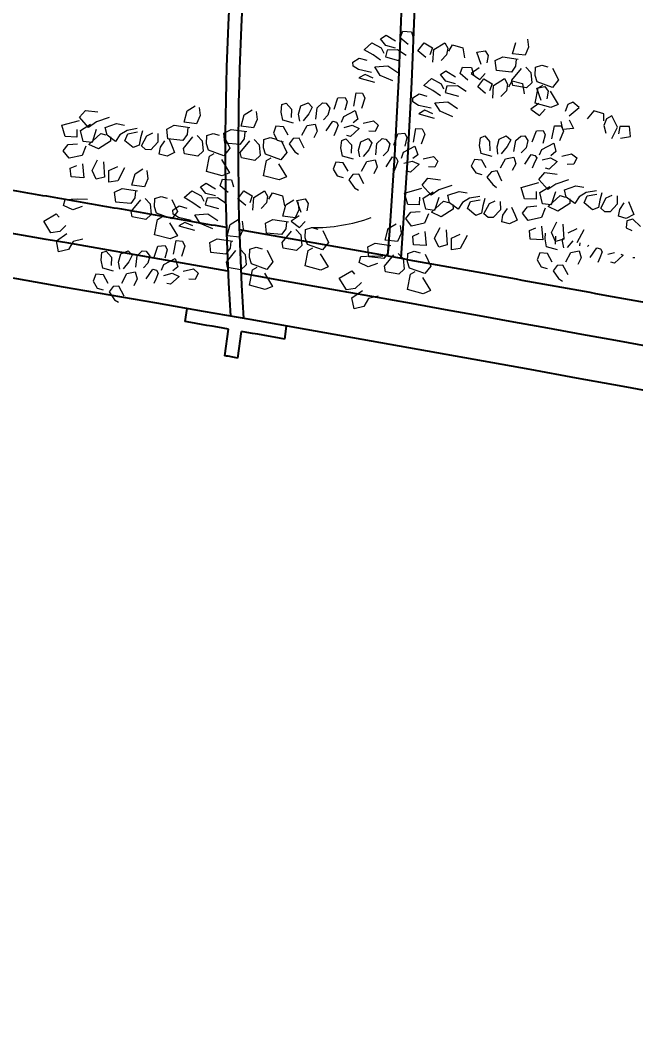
# Model space of a CAD drawing. Header units: metres. Extents: x 10 to 239, y 2 to 253.
# Drawn here: x 81.629 to 83.03, y 170.116 to 172.418 of the extents above; entities that cross this region are included whole.
import ezdxf

# ---------------------------------------------------------------- set-up
doc = ezdxf.new("R2010")
doc.units = ezdxf.units.M
doc.header["$MEASUREMENT"] = 0
doc.layers.get('Defpoints').update_dxf_attribs({"color": 9})
for name, color, linetype in [('-cotas', 252, 'Continuous'), ('1', 7, 'Continuous'), ('1gris oscuro', 253, 'Continuous')]:
    doc.layers.add(name, color=color, linetype=linetype)
doc.layers.add('bloques veg', color=7, linetype='Continuous', lineweight=0, true_color=0xbbd5a5)
doc.styles.get("Standard").update_dxf_attribs({"font": 'arial.ttf'})
doc.dimstyles.get("Standard").update_dxf_attribs({"dimtxt": 0.18, "dimasz": 0.18, "dimexe": 0.18, "dimexo": 0.0625, "dimgap": 0.09, "dimtad": 0, "dimtih": 1, "dimtoh": 1, "dimdec": 4, "dimzin": 0, "dimdsep": 46, "dimtxsty": 'Standard', "dimcen": 0.09, "dimadec": 0, "dimazin": 0, "dimtfac": 1, "dimtdec": 4, "dimtofl": 0, "dimtmove": 0, "dimatfit": 3, "dimfxl": 1, "dimtolj": 1, "dimtzin": 0, "dimarcsym": 0})

# ---------------------------------------------------------------- blocks, each defined once
blk = doc.blocks.new('A$C0C3707A3')
at = {"layer": 'bloques veg'}
for p, q in [((0.6062, 0.4879), (0.6161, 0.4946)), ((0.6161, 0.4946), (0.6331, 0.4842)), ((0.6417, 0.4901), (0.6459, 0.5017)), ((0.6459, 0.5017), (0.662, 0.5009)), ((0.662, 0.5009), (0.6656, 0.4883)), ((0.5764, 0.468), (0.5902, 0.4806)), ((0.5902, 0.4806), (0.6075, 0.4713)), ((0.6158, 0.4761), (0.6062, 0.4879)), ((0.6332, 0.4714), (0.6158, 0.4761)), ((0.6559, 0.4781), (0.6417, 0.4901)), ((0.6737, 0.4664), (0.6846, 0.4809)), ((0.6846, 0.4809), (0.6997, 0.4722)), ((0.7024, 0.4692), (0.7219, 0.4814)), ((0.7219, 0.4814), (0.7275, 0.4717)), ((0.7296, 0.4665), (0.736, 0.4776)), ((0.736, 0.4776), (0.7545, 0.4726)), ((0.8448, 0.4624), (0.8503, 0.483)), ((0.8717, 0.4889), (0.8736, 0.4744)), ((0.5926, 0.459), (0.5764, 0.468)), ((0.6064, 0.4495), (0.5926, 0.459)), ((0.6075, 0.4713), (0.612, 0.462)), ((0.6181, 0.4673), (0.6149, 0.4554)), ((0.6369, 0.4681), (0.6181, 0.4673)), ((0.6528, 0.458), (0.6369, 0.4681)), ((0.6879, 0.4544), (0.6737, 0.4664)), ((0.6997, 0.4722), (0.6951, 0.4595)), ((0.7009, 0.4463), (0.7024, 0.4692)), ((0.7254, 0.4595), (0.7157, 0.4493)), ((0.7275, 0.4717), (0.7254, 0.4595)), ((0.7545, 0.4726), (0.7577, 0.4543)), ((0.7802, 0.4646), (0.795, 0.4676)), ((0.7883, 0.4426), (0.7802, 0.4646)), ((0.795, 0.4676), (0.8009, 0.459)), ((0.8009, 0.459), (0.7985, 0.4457)), ((0.8135, 0.4498), (0.827, 0.4567)), ((0.827, 0.4567), (0.855, 0.4527)), ((0.8674, 0.4598), (0.8448, 0.4624)), ((0.8736, 0.4744), (0.8674, 0.4598)), ((0.5564, 0.4454), (0.5677, 0.4529)), ((0.5568, 0.4383), (0.5564, 0.4454)), ((0.5668, 0.4322), (0.5568, 0.4383)), ((0.5677, 0.4529), (0.5818, 0.4491)), ((0.5961, 0.4371), (0.6198, 0.4389)), ((0.6149, 0.4554), (0.6388, 0.449)), ((0.6198, 0.4389), (0.6376, 0.4272)), ((0.8157, 0.4318), (0.8135, 0.4498)), ((0.8504, 0.4399), (0.8429, 0.4292)), ((0.8515, 0.4525), (0.8504, 0.4399)), ((0.8687, 0.4386), (0.8778, 0.4291)), ((0.8856, 0.4235), (0.8861, 0.4385)), ((0.8861, 0.4385), (0.8976, 0.4424)), ((0.8976, 0.4424), (0.9085, 0.4395)), ((0.5899, 0.4272), (0.5668, 0.4322)), ((0.5784, 0.4233), (0.5674, 0.4169)), ((0.593, 0.417), (0.5784, 0.4233)), ((0.6059, 0.4217), (0.5961, 0.4371)), ((0.6289, 0.4121), (0.6059, 0.4217)), ((0.7147, 0.424), (0.7246, 0.4306)), ((0.7243, 0.4121), (0.7147, 0.424)), ((0.7246, 0.4306), (0.7416, 0.4202)), ((0.7502, 0.4261), (0.7544, 0.4377)), ((0.7644, 0.4141), (0.7502, 0.4261)), ((0.7544, 0.4377), (0.7705, 0.4369)), ((0.7844, 0.4367), (0.7701, 0.4266)), ((0.7701, 0.4266), (0.7857, 0.4154)), ((0.7705, 0.4369), (0.7741, 0.4243)), ((0.7857, 0.4154), (0.7957, 0.4267)), ((0.8429, 0.4292), (0.8157, 0.4318)), ((0.8437, 0.415), (0.861, 0.436)), ((0.8778, 0.4291), (0.8796, 0.41)), ((0.8895, 0.412), (0.8856, 0.4235)), ((0.9172, 0.4372), (0.9277, 0.4158)), ((0.5674, 0.4169), (0.5956, 0.4093)), ((0.6849, 0.404), (0.6988, 0.4166)), ((0.7011, 0.395), (0.6849, 0.404)), ((0.6988, 0.4166), (0.716, 0.4073)), ((0.716, 0.4073), (0.7205, 0.398)), ((0.7266, 0.4033), (0.7234, 0.3914)), ((0.7417, 0.4074), (0.7243, 0.4121)), ((0.7454, 0.4041), (0.7266, 0.4033)), ((0.7613, 0.394), (0.7454, 0.4041)), ((0.7822, 0.4024), (0.7931, 0.4169)), ((0.7964, 0.3904), (0.7822, 0.4024)), ((0.7931, 0.4169), (0.8082, 0.4082)), ((0.8082, 0.4082), (0.8036, 0.3955)), ((0.8094, 0.3823), (0.8109, 0.4052)), ((0.8109, 0.4052), (0.8304, 0.4174)), ((0.8304, 0.4174), (0.836, 0.4078)), ((0.836, 0.4078), (0.8339, 0.3955)), ((0.8381, 0.4025), (0.8445, 0.4136)), ((0.8458, 0.4051), (0.8437, 0.415)), ((0.8445, 0.4136), (0.863, 0.4087)), ((0.8702, 0.4009), (0.8458, 0.4051)), ((0.863, 0.4087), (0.8662, 0.3903)), ((0.8796, 0.41), (0.8702, 0.4009)), ((0.8887, 0.4006), (0.9035, 0.4036)), ((0.9171, 0.4023), (0.8895, 0.412)), ((0.8912, 0.4011), (0.8995, 0.4059)), ((0.9035, 0.4036), (0.9094, 0.3951)), ((0.9277, 0.4158), (0.9171, 0.4023)), ((0.5583, 0.3658), (0.5626, 0.3903)), ((0.5626, 0.3903), (0.574, 0.3895)), ((0.574, 0.3895), (0.5785, 0.3802)), ((0.6649, 0.3815), (0.6762, 0.3889)), ((0.6762, 0.3889), (0.6903, 0.3851)), ((0.7149, 0.3855), (0.7011, 0.395)), ((0.7234, 0.3914), (0.7473, 0.385)), ((0.8339, 0.3955), (0.8242, 0.3853)), ((0.8861, 0.3734), (0.8912, 0.4011)), ((0.8968, 0.3787), (0.8887, 0.4006)), ((0.9094, 0.3951), (0.907, 0.3818)), ((0.9129, 0.3953), (0.9275, 0.3716)), ((0.4273, 0.3544), (0.4286, 0.368)), ((0.4286, 0.368), (0.4363, 0.3706)), ((0.4363, 0.3706), (0.4462, 0.3598)), ((0.4589, 0.3506), (0.4629, 0.3658)), ((0.4629, 0.3658), (0.4761, 0.3716)), ((0.4761, 0.3716), (0.4833, 0.3638)), ((0.4923, 0.3626), (0.5017, 0.3717)), ((0.5017, 0.3717), (0.5085, 0.371)), ((0.5085, 0.371), (0.5155, 0.3622)), ((0.5231, 0.3601), (0.5297, 0.3805)), ((0.5297, 0.3805), (0.5428, 0.3816)), ((0.5465, 0.3736), (0.5424, 0.3584)), ((0.5428, 0.3816), (0.5465, 0.3736)), ((0.5785, 0.3802), (0.5724, 0.362)), ((0.6653, 0.3744), (0.6649, 0.3815)), ((0.6753, 0.3682), (0.6653, 0.3744)), ((0.6984, 0.3632), (0.6753, 0.3682)), ((0.7046, 0.3732), (0.7283, 0.3749)), ((0.7144, 0.3577), (0.7046, 0.3732)), ((0.7283, 0.3749), (0.7461, 0.3632)), ((0.8929, 0.3727), (0.8786, 0.3626)), ((0.9143, 0.3658), (0.8861, 0.3734)), ((0.9275, 0.3716), (0.9143, 0.3658)), ((0.945, 0.3716), (0.9404, 0.3588)), ((0.9543, 0.3761), (0.945, 0.3716)), ((0.9476, 0.3511), (0.9656, 0.366)), ((0.9656, 0.366), (0.9543, 0.3761)), ((0.0635, 0.3425), (0.0738, 0.3549)), ((0.0738, 0.3549), (0.0963, 0.3523)), ((0.2522, 0.335), (0.2578, 0.3556)), ((0.2578, 0.3556), (0.2718, 0.3646)), ((0.2811, 0.347), (0.2748, 0.3324)), ((0.2791, 0.3615), (0.2811, 0.347)), ((0.3552, 0.3283), (0.3607, 0.349)), ((0.3607, 0.349), (0.3748, 0.358)), ((0.3821, 0.3549), (0.384, 0.3404)), ((0.4303, 0.3396), (0.4273, 0.3544)), ((0.4462, 0.3598), (0.4457, 0.3448)), ((0.4614, 0.3383), (0.4589, 0.3506)), ((0.4777, 0.3514), (0.4674, 0.339)), ((0.4833, 0.3638), (0.4777, 0.3514)), ((0.4903, 0.3422), (0.4923, 0.3626)), ((0.512, 0.3491), (0.5039, 0.3408)), ((0.5155, 0.3622), (0.512, 0.3491)), ((0.5366, 0.3367), (0.5406, 0.3473)), ((0.5406, 0.3473), (0.5609, 0.3581)), ((0.5609, 0.3581), (0.5661, 0.3428)), ((0.6869, 0.3593), (0.6759, 0.3529)), ((0.6759, 0.3529), (0.7041, 0.3454)), ((0.7015, 0.353), (0.6869, 0.3593)), ((0.7374, 0.3481), (0.7144, 0.3577)), ((0.8786, 0.3626), (0.8942, 0.3514)), ((0.8942, 0.3514), (0.9042, 0.3627)), ((0.9919, 0.3602), (0.98, 0.3459)), ((1.0104, 0.3552), (0.9919, 0.3602)), ((1.0104, 0.3424), (1.0104, 0.3552)), ((1.0245, 0.3514), (1.0149, 0.3459)), ((1.0353, 0.3311), (1.0245, 0.3514)), ((0.0316, 0.3278), (0.0631, 0.3368)), ((0.0795, 0.3243), (0.0635, 0.3425)), ((0.0653, 0.3188), (0.0834, 0.3302)), ((0.0939, 0.3344), (0.0795, 0.3243)), ((0.1169, 0.3422), (0.0939, 0.3344)), ((0.1098, 0.3243), (0.1303, 0.3316)), ((0.1303, 0.3316), (0.1447, 0.3289)), ((0.221, 0.3224), (0.2344, 0.3293)), ((0.2344, 0.3293), (0.2624, 0.3253)), ((0.2748, 0.3324), (0.2522, 0.335)), ((0.384, 0.3404), (0.3778, 0.3258)), ((0.4182, 0.3289), (0.4136, 0.3162)), ((0.4318, 0.3276), (0.4182, 0.3289)), ((0.4499, 0.3344), (0.4303, 0.3396)), ((0.465, 0.3129), (0.4743, 0.3302)), ((0.4743, 0.3302), (0.4891, 0.3332)), ((0.4891, 0.3332), (0.4927, 0.3206)), ((0.5091, 0.3208), (0.5208, 0.3386)), ((0.5208, 0.3386), (0.5273, 0.3369)), ((0.5305, 0.3314), (0.5265, 0.3208)), ((0.5273, 0.3369), (0.5305, 0.3314)), ((0.5411, 0.3274), (0.5561, 0.3315)), ((0.5561, 0.3315), (0.5686, 0.3258)), ((0.5661, 0.3428), (0.5573, 0.3358)), ((0.5758, 0.3355), (0.5944, 0.3399)), ((0.5944, 0.3399), (0.6027, 0.3318)), ((0.6027, 0.3318), (0.5974, 0.3205)), ((0.9164, 0.3095), (0.9215, 0.3326)), ((0.9215, 0.3326), (0.9332, 0.333)), ((0.9332, 0.333), (0.9377, 0.3236)), ((0.9363, 0.3262), (0.9333, 0.341)), ((0.948, 0.344), (0.9554, 0.3281)), ((1.0149, 0.3459), (1.0106, 0.3342)), ((1.0106, 0.3342), (1.0139, 0.3205)), ((1.0252, 0.3105), (1.0353, 0.3311)), ((1.0392, 0.3324), (1.0368, 0.3191)), ((1.0566, 0.3324), (1.0392, 0.3324)), ((1.0588, 0.3143), (1.0566, 0.3324)), ((0.0378, 0.3075), (0.0316, 0.3278)), ((0.0587, 0.3205), (0.0585, 0.3066)), ((0.0704, 0.2988), (0.0653, 0.3188)), ((0.0806, 0.2937), (0.1022, 0.3135)), ((0.0936, 0.3205), (0.0861, 0.2969)), ((0.1022, 0.3135), (0.1109, 0.3112)), ((0.1131, 0.3106), (0.1098, 0.3243)), ((0.1287, 0.2994), (0.1131, 0.3106)), ((0.1365, 0.3113), (0.1287, 0.2994)), ((0.1492, 0.3195), (0.1365, 0.3113)), ((0.1454, 0.3008), (0.151, 0.3132)), ((0.1675, 0.3228), (0.1492, 0.3195)), ((0.151, 0.3132), (0.1683, 0.3168)), ((0.177, 0.3191), (0.1735, 0.306)), ((0.185, 0.3099), (0.1958, 0.3152)), ((0.2047, 0.314), (0.2053, 0.2987)), ((0.2231, 0.3044), (0.221, 0.3224)), ((0.2579, 0.3125), (0.2503, 0.3018)), ((0.2589, 0.3251), (0.2579, 0.3125)), ((0.2761, 0.3111), (0.2852, 0.3017)), ((0.293, 0.2961), (0.2936, 0.3111)), ((0.2936, 0.3111), (0.3051, 0.315)), ((0.3051, 0.315), (0.3159, 0.3121)), ((0.3239, 0.3158), (0.3374, 0.3226)), ((0.326, 0.2978), (0.3239, 0.3158)), ((0.3374, 0.3226), (0.3654, 0.3186)), ((0.3778, 0.3258), (0.3552, 0.3283)), ((0.3618, 0.3184), (0.3608, 0.3059)), ((0.4136, 0.3162), (0.4207, 0.3038)), ((0.4405, 0.3125), (0.4318, 0.3276)), ((0.4927, 0.3206), (0.487, 0.3081)), ((0.5265, 0.3208), (0.5231, 0.3124)), ((0.5531, 0.3114), (0.5465, 0.3131)), ((0.5686, 0.3258), (0.5531, 0.3114)), ((0.5974, 0.3205), (0.5859, 0.3212)), ((0.6316, 0.2962), (0.6382, 0.3165)), ((0.6382, 0.3165), (0.6513, 0.3176)), ((0.6513, 0.3176), (0.655, 0.3097)), ((0.6668, 0.3018), (0.6711, 0.3263)), ((0.6711, 0.3263), (0.6825, 0.3256)), ((0.687, 0.3162), (0.6809, 0.2981)), ((0.6825, 0.3256), (0.687, 0.3162)), ((0.7875, 0.3103), (0.7955, 0.314)), ((0.7955, 0.314), (0.8043, 0.3035)), ((0.8218, 0.3081), (0.8339, 0.3142)), ((0.8339, 0.3142), (0.8425, 0.3072)), ((0.8515, 0.306), (0.8606, 0.314)), ((0.8606, 0.314), (0.8677, 0.3144)), ((0.8677, 0.3144), (0.8736, 0.3059)), ((0.8812, 0.3038), (0.8889, 0.3239)), ((0.8889, 0.3239), (0.9006, 0.3242)), ((0.9043, 0.3163), (0.9002, 0.3011)), ((0.9006, 0.3242), (0.9043, 0.3163)), ((0.9377, 0.3236), (0.9305, 0.3057)), ((0.9554, 0.3281), (0.9363, 0.3262)), ((1.0404, 0.3111), (1.0588, 0.3143)), ((0.0344, 0.2817), (0.0433, 0.2932)), ((0.0585, 0.3066), (0.0378, 0.3075)), ((0.0433, 0.2932), (0.0599, 0.2946)), ((0.0861, 0.2969), (0.0704, 0.2988)), ((0.0982, 0.2855), (0.0806, 0.2937)), ((0.1194, 0.2996), (0.0982, 0.2855)), ((0.1193, 0.3078), (0.1194, 0.2996)), ((0.1607, 0.2885), (0.1454, 0.3008)), ((0.1711, 0.2927), (0.1607, 0.2885)), ((0.1735, 0.306), (0.1711, 0.2927)), ((0.1755, 0.2916), (0.185, 0.3099)), ((0.2053, 0.2987), (0.1923, 0.2847)), ((0.2098, 0.2894), (0.2176, 0.3012)), ((0.2503, 0.3018), (0.2231, 0.3044)), ((0.2253, 0.3038), (0.2311, 0.2906)), ((0.2512, 0.2876), (0.2684, 0.3085)), ((0.2852, 0.3017), (0.2871, 0.2826)), ((0.2969, 0.2846), (0.293, 0.2961)), ((0.3246, 0.3098), (0.3351, 0.2883)), ((0.3533, 0.2951), (0.326, 0.2978)), ((0.3608, 0.3059), (0.3533, 0.2951)), ((0.3541, 0.2809), (0.3714, 0.3019)), ((0.379, 0.3045), (0.3881, 0.2951)), ((0.3881, 0.2951), (0.39, 0.276)), ((0.396, 0.2895), (0.3965, 0.3045)), ((0.3965, 0.3045), (0.408, 0.3084)), ((0.408, 0.3084), (0.4188, 0.3055)), ((0.4207, 0.3038), (0.4316, 0.3009)), ((0.4275, 0.3031), (0.4381, 0.2817)), ((0.4494, 0.3066), (0.4421, 0.2969)), ((0.4421, 0.2969), (0.4523, 0.2826)), ((0.46, 0.3072), (0.4494, 0.3066)), ((0.4693, 0.2896), (0.46, 0.3072)), ((0.5358, 0.2904), (0.5371, 0.304)), ((0.5371, 0.304), (0.5448, 0.3066)), ((0.5448, 0.3066), (0.5547, 0.2958)), ((0.5547, 0.2958), (0.5542, 0.2808)), ((0.5674, 0.2866), (0.5714, 0.3018)), ((0.5714, 0.3018), (0.5846, 0.3076)), ((0.5846, 0.3076), (0.5918, 0.2998)), ((0.5918, 0.2998), (0.5862, 0.2874)), ((0.5988, 0.2782), (0.6008, 0.2986)), ((0.6008, 0.2986), (0.6102, 0.3077)), ((0.6102, 0.3077), (0.617, 0.307)), ((0.617, 0.307), (0.624, 0.2982)), ((0.624, 0.2982), (0.6205, 0.2852)), ((0.6491, 0.2833), (0.6694, 0.2942)), ((0.655, 0.3097), (0.6509, 0.2945)), ((0.6694, 0.2942), (0.6746, 0.2788)), ((0.7862, 0.2967), (0.7875, 0.3103)), ((0.7892, 0.282), (0.7862, 0.2967)), ((0.8043, 0.3035), (0.8046, 0.2871)), ((0.818, 0.294), (0.8218, 0.3081)), ((0.8192, 0.2809), (0.818, 0.294)), ((0.8358, 0.2951), (0.8252, 0.2816)), ((0.8425, 0.3072), (0.8358, 0.2951)), ((0.8484, 0.2859), (0.8515, 0.306)), ((0.8701, 0.2929), (0.8617, 0.2835)), ((0.8736, 0.3059), (0.8701, 0.2929)), ((0.8984, 0.2899), (0.9201, 0.3016)), ((0.9201, 0.3016), (0.9242, 0.2865)), ((0.0448, 0.2684), (0.0344, 0.2817)), ((0.0751, 0.2905), (0.0683, 0.2737)), ((0.183, 0.2849), (0.1755, 0.2916)), ((0.1923, 0.2847), (0.183, 0.2849)), ((0.2077, 0.2771), (0.2098, 0.2894)), ((0.2218, 0.2733), (0.2077, 0.2771)), ((0.2352, 0.2802), (0.2218, 0.2733)), ((0.2311, 0.2906), (0.2352, 0.2802)), ((0.2532, 0.2777), (0.2512, 0.2876)), ((0.2777, 0.2735), (0.2532, 0.2777)), ((0.2871, 0.2826), (0.2777, 0.2735)), ((0.3246, 0.2749), (0.2969, 0.2846)), ((0.2986, 0.2737), (0.3069, 0.2785)), ((0.3351, 0.2883), (0.3246, 0.2749)), ((0.3561, 0.2711), (0.3541, 0.2809)), ((0.39, 0.276), (0.3806, 0.2669)), ((0.3998, 0.278), (0.396, 0.2895)), ((0.4275, 0.2682), (0.3998, 0.278)), ((0.4381, 0.2817), (0.4275, 0.2682)), ((0.4523, 0.2826), (0.4593, 0.2783)), ((0.5388, 0.2756), (0.5358, 0.2904)), ((0.5584, 0.2704), (0.5388, 0.2756)), ((0.5699, 0.2743), (0.5674, 0.2866)), ((0.5862, 0.2874), (0.5759, 0.275)), ((0.6205, 0.2852), (0.6124, 0.2769)), ((0.6176, 0.2569), (0.6293, 0.2747)), ((0.6293, 0.2747), (0.6358, 0.2729)), ((0.6451, 0.2728), (0.6491, 0.2833)), ((0.6746, 0.2788), (0.6658, 0.2719)), ((0.6843, 0.2716), (0.7029, 0.2759)), ((0.7029, 0.2759), (0.7112, 0.2678)), ((0.8088, 0.2767), (0.7892, 0.282)), ((0.8332, 0.2725), (0.848, 0.2755)), ((0.848, 0.2755), (0.8519, 0.264)), ((0.8679, 0.2632), (0.8797, 0.281)), ((0.8797, 0.281), (0.8862, 0.2792)), ((0.8897, 0.2748), (0.8843, 0.2635)), ((0.8862, 0.2792), (0.8897, 0.2748)), ((0.8947, 0.2805), (0.8984, 0.2899)), ((0.8992, 0.2711), (0.9142, 0.2752)), ((0.9142, 0.2752), (0.9264, 0.2685)), ((0.9242, 0.2865), (0.9151, 0.2785)), ((0.9347, 0.2779), (0.9522, 0.2825)), ((0.9522, 0.2825), (0.9619, 0.2752)), ((0.9619, 0.2752), (0.9565, 0.2639)), ((0.0683, 0.2737), (0.0448, 0.2684)), ((0.0689, 0.2585), (0.0715, 0.2334)), ((0.0867, 0.2467), (0.0965, 0.2662)), ((0.1071, 0.2622), (0.1091, 0.2349)), ((0.2935, 0.246), (0.2986, 0.2737)), ((0.3204, 0.2679), (0.3349, 0.2442)), ((0.3806, 0.2669), (0.3561, 0.2711)), ((0.3965, 0.2393), (0.4016, 0.267)), ((0.4016, 0.267), (0.4098, 0.2718)), ((0.4233, 0.2612), (0.4379, 0.2375)), ((0.5267, 0.2649), (0.5221, 0.2522)), ((0.5403, 0.2636), (0.5267, 0.2649)), ((0.549, 0.2485), (0.5403, 0.2636)), ((0.5735, 0.2489), (0.5828, 0.2662)), ((0.5828, 0.2662), (0.5976, 0.2692)), ((0.6012, 0.2566), (0.5955, 0.2442)), ((0.5976, 0.2692), (0.6012, 0.2566)), ((0.635, 0.2569), (0.6316, 0.2485)), ((0.639, 0.2674), (0.635, 0.2569)), ((0.6358, 0.2729), (0.639, 0.2674)), ((0.6496, 0.2634), (0.6646, 0.2675)), ((0.6771, 0.2619), (0.6616, 0.2474)), ((0.6646, 0.2675), (0.6771, 0.2619)), ((0.7059, 0.2565), (0.6944, 0.2572)), ((0.7112, 0.2678), (0.7059, 0.2565)), ((0.777, 0.2713), (0.7714, 0.2588)), ((0.7714, 0.2588), (0.7799, 0.2472)), ((0.7906, 0.2699), (0.777, 0.2713)), ((0.7986, 0.2562), (0.7906, 0.2699)), ((0.8242, 0.2563), (0.8332, 0.2725)), ((0.8519, 0.264), (0.8451, 0.2518)), ((0.8843, 0.2635), (0.8812, 0.2561)), ((0.9122, 0.2548), (0.9057, 0.2566)), ((0.9264, 0.2685), (0.9122, 0.2548)), ((0.9565, 0.2639), (0.9448, 0.2635)), ((0.0469, 0.2504), (0.0587, 0.2554)), ((0.0486, 0.2348), (0.0469, 0.2504)), ((0.094, 0.2308), (0.0867, 0.2467)), ((0.1169, 0.2468), (0.1329, 0.2541)), ((0.1171, 0.2258), (0.1169, 0.2468)), ((0.1451, 0.252), (0.133, 0.2285)), ((0.1587, 0.2204), (0.1643, 0.2411)), ((0.1643, 0.2411), (0.1783, 0.2501)), ((0.1856, 0.247), (0.1876, 0.2325)), ((0.3218, 0.2384), (0.2935, 0.246)), ((0.3349, 0.2442), (0.3218, 0.2384)), ((0.4247, 0.2318), (0.3965, 0.2393)), ((0.4379, 0.2375), (0.4247, 0.2318)), ((0.5221, 0.2522), (0.5292, 0.2398)), ((0.5292, 0.2398), (0.5401, 0.2369)), ((0.5579, 0.2426), (0.5506, 0.2329)), ((0.5685, 0.2433), (0.5579, 0.2426)), ((0.5778, 0.2257), (0.5685, 0.2433)), ((0.6616, 0.2474), (0.655, 0.2492)), ((0.7799, 0.2472), (0.7908, 0.2443)), ((0.8083, 0.2489), (0.7999, 0.2395)), ((0.7999, 0.2395), (0.8104, 0.2263)), ((0.8181, 0.2509), (0.8083, 0.2489)), ((0.8271, 0.2323), (0.8181, 0.2509)), ((0.8938, 0.2359), (0.9041, 0.2482)), ((0.9041, 0.2482), (0.9267, 0.2457)), ((0.0715, 0.2334), (0.0486, 0.2348)), ((0.1091, 0.2349), (0.094, 0.2308)), ((0.133, 0.2285), (0.1171, 0.2258)), ((0.1813, 0.2179), (0.1587, 0.2204)), ((0.1876, 0.2325), (0.1813, 0.2179)), ((0.2827, 0.2186), (0.2927, 0.2253)), ((0.2927, 0.2253), (0.3097, 0.2149)), ((0.3182, 0.2207), (0.3225, 0.2324)), ((0.3324, 0.2088), (0.3182, 0.2207)), ((0.3225, 0.2324), (0.3386, 0.2316)), ((0.3386, 0.2316), (0.3422, 0.219)), ((0.5506, 0.2329), (0.5608, 0.2186)), ((0.683, 0.2243), (0.6933, 0.2367)), ((0.6991, 0.2061), (0.683, 0.2243)), ((0.6933, 0.2367), (0.7159, 0.2341)), ((0.7364, 0.224), (0.7134, 0.2162)), ((0.8104, 0.2263), (0.8171, 0.221)), ((0.862, 0.2211), (0.8935, 0.2302)), ((0.8682, 0.2009), (0.862, 0.2211)), ((0.9099, 0.2176), (0.8938, 0.2359)), ((0.8956, 0.2121), (0.9138, 0.2235)), ((0.9242, 0.2277), (0.9099, 0.2176)), ((0.9472, 0.2355), (0.9242, 0.2277)), ((0.9401, 0.2177), (0.9607, 0.2249)), ((0.9607, 0.2249), (0.9751, 0.2222)), ((0.1274, 0.2079), (0.1409, 0.2147)), ((0.1296, 0.1898), (0.1274, 0.2079)), ((0.1409, 0.2147), (0.1689, 0.2107)), ((0.1654, 0.2105), (0.1644, 0.198)), ((0.253, 0.1987), (0.2668, 0.2113)), ((0.2668, 0.2113), (0.2841, 0.202)), ((0.2923, 0.2067), (0.2827, 0.2186)), ((0.2841, 0.202), (0.2886, 0.1926)), ((0.3097, 0.2021), (0.2923, 0.2067)), ((0.3502, 0.197), (0.3611, 0.2116)), ((0.3611, 0.2116), (0.3762, 0.2029)), ((0.3762, 0.2029), (0.3717, 0.1901)), ((0.3789, 0.1998), (0.3985, 0.212)), ((0.3985, 0.212), (0.404, 0.2024)), ((0.404, 0.2024), (0.4019, 0.1902)), ((0.4061, 0.1972), (0.4126, 0.2083)), ((0.4126, 0.2083), (0.431, 0.2033)), ((0.431, 0.2033), (0.4343, 0.185)), ((0.5608, 0.2186), (0.5678, 0.2144)), ((0.6512, 0.2096), (0.6827, 0.2186)), ((0.6574, 0.1893), (0.6512, 0.2096)), ((0.6783, 0.2023), (0.6781, 0.1884)), ((0.6848, 0.2006), (0.703, 0.212)), ((0.7134, 0.2162), (0.6991, 0.2061)), ((0.7132, 0.2023), (0.7057, 0.1787)), ((0.7293, 0.2061), (0.7499, 0.2134)), ((0.7326, 0.1924), (0.7293, 0.2061)), ((0.7499, 0.2134), (0.7643, 0.2107)), ((0.7688, 0.2013), (0.7561, 0.1931)), ((0.7871, 0.2046), (0.7688, 0.2013)), ((0.7966, 0.2009), (0.7931, 0.1878)), ((0.8889, 0.2), (0.8682, 0.2009)), ((0.8891, 0.2139), (0.8889, 0.2)), ((0.9007, 0.1921), (0.8956, 0.2121)), ((0.911, 0.1871), (0.9326, 0.2069)), ((0.924, 0.2138), (0.9165, 0.1902)), ((0.9326, 0.2069), (0.9413, 0.2045)), ((0.9434, 0.204), (0.9401, 0.2177)), ((0.9591, 0.1928), (0.9434, 0.204)), ((0.9497, 0.2011), (0.9498, 0.193)), ((0.9669, 0.2047), (0.9591, 0.1928)), ((0.9796, 0.2129), (0.9669, 0.2047)), ((0.9757, 0.1942), (0.9814, 0.2066)), ((0.9979, 0.2161), (0.9796, 0.2129)), ((0.9814, 0.2066), (0.9986, 0.2101)), ((1.0074, 0.2124), (1.0039, 0.1994)), ((1.0058, 0.1849), (1.0154, 0.2033)), ((1.0154, 0.2033), (1.0261, 0.2086)), ((1.0351, 0.2073), (1.0357, 0.1921)), ((0.0356, 0.1831), (0.0386, 0.194)), ((0.0521, 0.1752), (0.0356, 0.1831)), ((0.0386, 0.194), (0.0598, 0.1952)), ((0.0598, 0.1952), (0.0784, 0.1949)), ((0.1568, 0.1872), (0.1296, 0.1898)), ((0.1644, 0.198), (0.1568, 0.1872)), ((0.1577, 0.173), (0.1749, 0.194)), ((0.1826, 0.1966), (0.1917, 0.1872)), ((0.1917, 0.1872), (0.1936, 0.1681)), ((0.1995, 0.1816), (0.2, 0.1966)), ((0.2, 0.1966), (0.2116, 0.2005)), ((0.2116, 0.2005), (0.2224, 0.1976)), ((0.2311, 0.1952), (0.2416, 0.1738)), ((0.2329, 0.1761), (0.2442, 0.1836)), ((0.2442, 0.1836), (0.2584, 0.1798)), ((0.2692, 0.1897), (0.253, 0.1987)), ((0.2829, 0.1802), (0.2692, 0.1897)), ((0.2946, 0.198), (0.2914, 0.186)), ((0.2914, 0.186), (0.3153, 0.1796)), ((0.3135, 0.1987), (0.2946, 0.198)), ((0.3294, 0.1887), (0.3135, 0.1987)), ((0.3645, 0.1851), (0.3502, 0.197)), ((0.3774, 0.177), (0.3789, 0.1998)), ((0.4019, 0.1902), (0.3922, 0.18)), ((0.4316, 0.1663), (0.4371, 0.1869)), ((0.4371, 0.1869), (0.4512, 0.1959)), ((0.4568, 0.1952), (0.4716, 0.1983)), ((0.4649, 0.1733), (0.4568, 0.1952)), ((0.4585, 0.1928), (0.4604, 0.1783)), ((0.4716, 0.1983), (0.4774, 0.1897)), ((0.4774, 0.1897), (0.475, 0.1764)), ((0.6781, 0.1884), (0.6574, 0.1893)), ((0.6899, 0.1806), (0.6848, 0.2006)), ((0.7002, 0.1755), (0.7218, 0.1953)), ((0.7218, 0.1953), (0.7305, 0.193)), ((0.7483, 0.1812), (0.7326, 0.1924)), ((0.7389, 0.1896), (0.739, 0.1814)), ((0.7561, 0.1931), (0.7483, 0.1812)), ((0.7649, 0.1826), (0.7706, 0.195)), ((0.7706, 0.195), (0.7878, 0.1986)), ((0.7931, 0.1878), (0.7907, 0.1745)), ((0.795, 0.1734), (0.8046, 0.1917)), ((0.8046, 0.1917), (0.8153, 0.197)), ((0.8243, 0.1958), (0.8248, 0.1805)), ((0.8293, 0.1712), (0.8372, 0.183)), ((0.8448, 0.1856), (0.8506, 0.1724)), ((0.8647, 0.175), (0.8736, 0.1866)), ((0.8736, 0.1866), (0.8903, 0.188)), ((0.9055, 0.1839), (0.8987, 0.1671)), ((0.9165, 0.1902), (0.9007, 0.1921)), ((0.9286, 0.1789), (0.911, 0.1871)), ((0.9498, 0.193), (0.9286, 0.1789)), ((0.9911, 0.1819), (0.9757, 0.1942)), ((1.0015, 0.1861), (0.9911, 0.1819)), ((1.0039, 0.1994), (1.0015, 0.1861)), ((1.0133, 0.1783), (1.0058, 0.1849)), ((1.0357, 0.1921), (1.0226, 0.1781)), ((1.038, 0.1705), (1.0401, 0.1827)), ((1.0401, 0.1827), (1.048, 0.1946)), ((1.0556, 0.1972), (1.0614, 0.184)), ((1.0614, 0.184), (1.0656, 0.1736)), ((0, 0.1543), (0.0223, 0.1681)), ((0.0223, 0.1681), (0.0277, 0.162)), ((0.0689, 0.1812), (0.0521, 0.1752)), ((0.1597, 0.1632), (0.1577, 0.173)), ((0.1936, 0.1681), (0.1841, 0.1589)), ((0.2034, 0.1701), (0.1995, 0.1816)), ((0.231, 0.1603), (0.2034, 0.1701)), ((0.2416, 0.1738), (0.231, 0.1603)), ((0.2334, 0.169), (0.2329, 0.1761)), ((0.2434, 0.1629), (0.2334, 0.169)), ((0.2726, 0.1678), (0.2964, 0.1696)), ((0.2824, 0.1524), (0.2726, 0.1678)), ((0.2964, 0.1696), (0.3141, 0.1579)), ((0.4542, 0.1637), (0.4316, 0.1663)), ((0.461, 0.1674), (0.4466, 0.1573)), ((0.4604, 0.1783), (0.4542, 0.1637)), ((0.6539, 0.1635), (0.6628, 0.175)), ((0.6628, 0.175), (0.6795, 0.1764)), ((0.6947, 0.1723), (0.6879, 0.1555)), ((0.7057, 0.1787), (0.6899, 0.1806)), ((0.7178, 0.1673), (0.7002, 0.1755)), ((0.739, 0.1814), (0.7178, 0.1673)), ((0.7802, 0.1703), (0.7649, 0.1826)), ((0.7907, 0.1745), (0.7802, 0.1703)), ((0.8025, 0.1667), (0.795, 0.1734)), ((0.8118, 0.1665), (0.8025, 0.1667)), ((0.8248, 0.1805), (0.8118, 0.1665)), ((0.8272, 0.1589), (0.8293, 0.1712)), ((0.8506, 0.1724), (0.8548, 0.162)), ((0.8751, 0.1618), (0.8647, 0.175)), ((0.8987, 0.1671), (0.8751, 0.1618)), ((1.0226, 0.1781), (1.0133, 0.1783)), ((1.0521, 0.1667), (1.038, 0.1705)), ((1.0656, 0.1736), (1.0521, 0.1667)), ((1.0641, 0.1651), (1.0529, 0.1623)), ((1.0781, 0.1521), (1.0641, 0.1651)), ((0.013, 0.1333), (0, 0.1543)), ((0.0399, 0.147), (0.0289, 0.1361)), ((0.1841, 0.1589), (0.1597, 0.1632)), ((0.2, 0.1314), (0.2051, 0.1591)), ((0.2051, 0.1591), (0.2134, 0.1639)), ((0.2268, 0.1533), (0.2414, 0.1296)), ((0.2664, 0.1578), (0.2434, 0.1629)), ((0.2549, 0.1539), (0.2439, 0.1476)), ((0.2439, 0.1476), (0.2721, 0.14)), ((0.2695, 0.1477), (0.2549, 0.1539)), ((0.3054, 0.1427), (0.2824, 0.1524)), ((0.3312, 0.1303), (0.3367, 0.151)), ((0.3367, 0.151), (0.3508, 0.16)), ((0.3581, 0.1569), (0.36, 0.1424)), ((0.4003, 0.1537), (0.4138, 0.1606)), ((0.4025, 0.1357), (0.4003, 0.1537)), ((0.4138, 0.1606), (0.4418, 0.1566)), ((0.4382, 0.1564), (0.4372, 0.1438)), ((0.4466, 0.1573), (0.4622, 0.1461)), ((0.4622, 0.1461), (0.4722, 0.1574)), ((0.4729, 0.1424), (0.4844, 0.1463)), ((0.4844, 0.1463), (0.4953, 0.1434)), ((0.6223, 0.1452), (0.6363, 0.1542)), ((0.6436, 0.1511), (0.6456, 0.1366)), ((0.6643, 0.1502), (0.6539, 0.1635)), ((0.6879, 0.1555), (0.6643, 0.1502)), ((0.7062, 0.1285), (0.7161, 0.148)), ((0.8413, 0.1551), (0.8272, 0.1589)), ((0.8548, 0.162), (0.8413, 0.1551)), ((0.8773, 0.1437), (0.8891, 0.1487)), ((0.8992, 0.1518), (0.9018, 0.1267)), ((0.917, 0.1401), (0.9269, 0.1595)), ((0.9375, 0.1555), (0.9394, 0.1283)), ((0.9473, 0.1401), (0.9632, 0.1475)), ((1.0529, 0.1623), (1.0519, 0.1498)), ((1.0519, 0.1498), (1.0622, 0.1447)), ((0.0289, 0.1361), (0.013, 0.1333)), ((0.0231, 0.119), (0.0419, 0.1326)), ((0.2283, 0.1239), (0.2, 0.1314)), ((0.2414, 0.1296), (0.2283, 0.1239)), ((0.3538, 0.1278), (0.3312, 0.1303)), ((0.36, 0.1424), (0.3538, 0.1278)), ((0.4297, 0.1331), (0.4025, 0.1357)), ((0.4372, 0.1438), (0.4297, 0.1331)), ((0.4305, 0.1189), (0.4478, 0.1398)), ((0.4555, 0.1424), (0.4646, 0.133)), ((0.4646, 0.133), (0.4664, 0.1139)), ((0.4724, 0.1274), (0.4729, 0.1424)), ((0.5039, 0.1411), (0.5145, 0.1196)), ((0.6167, 0.1246), (0.6223, 0.1452)), ((0.6456, 0.1366), (0.6393, 0.122)), ((0.6665, 0.1322), (0.6783, 0.1372)), ((0.6681, 0.1166), (0.6665, 0.1322)), ((0.6884, 0.1403), (0.691, 0.1151)), ((0.7136, 0.1126), (0.7062, 0.1285)), ((0.7267, 0.144), (0.7286, 0.1167)), ((0.7365, 0.1286), (0.7524, 0.1359)), ((0.7367, 0.1076), (0.7365, 0.1286)), ((0.7646, 0.1338), (0.7525, 0.1103)), ((0.8789, 0.1282), (0.8773, 0.1437)), ((0.9018, 0.1267), (0.8789, 0.1282)), ((0.9056, 0.1288), (0.9065, 0.1387)), ((0.9086, 0.1141), (0.9056, 0.1288)), ((0.9244, 0.1241), (0.917, 0.1401)), ((0.9244, 0.1339), (0.9239, 0.1193)), ((0.9394, 0.1283), (0.9244, 0.1241)), ((0.9371, 0.125), (0.9385, 0.1301)), ((0.9754, 0.1454), (0.9633, 0.1219)), ((0.0271, 0.0993), (0.0231, 0.119)), ((0.0531, 0.1179), (0.0447, 0.1039)), ((0.0706, 0.1225), (0.0531, 0.1179)), ((0.1996, 0.0908), (0.2062, 0.1111)), ((0.2062, 0.1111), (0.2193, 0.1123)), ((0.2193, 0.1123), (0.223, 0.1043)), ((0.2349, 0.0965), (0.2391, 0.121)), ((0.2391, 0.121), (0.2505, 0.1202)), ((0.255, 0.1109), (0.249, 0.0927)), ((0.2505, 0.1202), (0.255, 0.1109)), ((0.2999, 0.1178), (0.3134, 0.1247)), ((0.3021, 0.0998), (0.2999, 0.1178)), ((0.3134, 0.1247), (0.3414, 0.1206)), ((0.3379, 0.1204), (0.3368, 0.1079)), ((0.3725, 0.1065), (0.384, 0.1104)), ((0.384, 0.1104), (0.3949, 0.1075)), ((0.4325, 0.109), (0.4305, 0.1189)), ((0.4664, 0.1139), (0.457, 0.1048)), ((0.4763, 0.1159), (0.4724, 0.1274)), ((0.5039, 0.1062), (0.4763, 0.1159)), ((0.478, 0.105), (0.4862, 0.1098)), ((0.5145, 0.1196), (0.5039, 0.1062)), ((0.5855, 0.112), (0.5989, 0.1189)), ((0.5876, 0.094), (0.5855, 0.112)), ((0.5989, 0.1189), (0.6269, 0.1149)), ((0.6393, 0.122), (0.6167, 0.1246)), ((0.6234, 0.1146), (0.6224, 0.1021)), ((0.691, 0.1151), (0.6681, 0.1166)), ((0.7286, 0.1167), (0.7136, 0.1126)), ((0.7525, 0.1103), (0.7367, 0.1076)), ((0.9281, 0.1088), (0.9086, 0.1141)), ((0.9396, 0.1127), (0.9371, 0.125)), ((0.9557, 0.1255), (0.9456, 0.1134)), ((0.9686, 0.1166), (0.9691, 0.1219)), ((0.9846, 0.1177), (0.9822, 0.1153)), ((0.9873, 0.0953), (0.9991, 0.1131)), ((0.9991, 0.1131), (1.0056, 0.1113)), ((1.0056, 0.1113), (1.0088, 0.1058)), ((0.0447, 0.1039), (0.0271, 0.0993)), ((0.1038, 0.0851), (0.1052, 0.0987)), ((0.1052, 0.0987), (0.1128, 0.1013)), ((0.1128, 0.1013), (0.1227, 0.0905)), ((0.1354, 0.0813), (0.1395, 0.0965)), ((0.1395, 0.0965), (0.1527, 0.1022)), ((0.1527, 0.1022), (0.1599, 0.0945)), ((0.1599, 0.0945), (0.1542, 0.082)), ((0.1669, 0.0728), (0.1689, 0.0932)), ((0.1689, 0.0932), (0.1783, 0.1023)), ((0.1783, 0.1023), (0.1851, 0.1017)), ((0.1851, 0.1017), (0.192, 0.0928)), ((0.192, 0.0928), (0.1885, 0.0798)), ((0.223, 0.1043), (0.2189, 0.0891)), ((0.3293, 0.0971), (0.3021, 0.0998)), ((0.3368, 0.1079), (0.3293, 0.0971)), ((0.3302, 0.0829), (0.3474, 0.1039)), ((0.3551, 0.1065), (0.3642, 0.0971)), ((0.3642, 0.0971), (0.366, 0.078)), ((0.372, 0.0915), (0.3725, 0.1065)), ((0.3759, 0.08), (0.372, 0.0915)), ((0.4036, 0.1051), (0.4141, 0.0837)), ((0.457, 0.1048), (0.4325, 0.109)), ((0.4729, 0.0773), (0.478, 0.105)), ((0.4997, 0.0992), (0.5143, 0.0755)), ((0.57, 0.0838), (0.5729, 0.0947)), ((0.5729, 0.0947), (0.5942, 0.0959)), ((0.6148, 0.0914), (0.5876, 0.094)), ((0.5942, 0.0959), (0.6128, 0.0956)), ((0.6224, 0.1021), (0.6148, 0.0914)), ((0.6157, 0.0772), (0.6329, 0.0981)), ((0.6406, 0.1007), (0.6497, 0.0913)), ((0.6497, 0.0913), (0.6516, 0.0722)), ((0.6575, 0.0857), (0.658, 0.1007)), ((0.658, 0.1007), (0.6696, 0.1046)), ((0.6696, 0.1046), (0.6804, 0.1017)), ((0.6891, 0.0994), (0.6996, 0.0779)), ((0.8964, 0.1034), (0.8918, 0.0906)), ((0.91, 0.102), (0.8964, 0.1034)), ((0.9188, 0.0869), (0.91, 0.102)), ((0.9433, 0.0873), (0.9526, 0.1046)), ((0.9526, 0.1046), (0.9674, 0.1076)), ((0.971, 0.095), (0.9653, 0.0826)), ((0.9674, 0.1076), (0.971, 0.095)), ((1.0048, 0.0953), (1.0014, 0.0869)), ((1.0088, 0.1058), (1.0048, 0.0953)), ((1.0193, 0.1018), (1.0315, 0.1052)), ((1.0468, 0.1003), (1.0313, 0.0858)), ((1.0427, 0.1022), (1.0468, 0.1003)), ((1.068, 0.0954), (1.0642, 0.0956)), ((0.1069, 0.0703), (0.1038, 0.0851)), ((0.1227, 0.0905), (0.1222, 0.0755)), ((0.1379, 0.069), (0.1354, 0.0813)), ((0.1542, 0.082), (0.1439, 0.0697)), ((0.1885, 0.0798), (0.1805, 0.0715)), ((0.2131, 0.0674), (0.2171, 0.078)), ((0.2171, 0.078), (0.2375, 0.0888)), ((0.2427, 0.0735), (0.2338, 0.0665)), ((0.2375, 0.0888), (0.2427, 0.0735)), ((0.3322, 0.0731), (0.3302, 0.0829)), ((0.3566, 0.0689), (0.3322, 0.0731)), ((0.366, 0.078), (0.3566, 0.0689)), ((0.4035, 0.0703), (0.3759, 0.08)), ((0.3776, 0.0691), (0.3859, 0.0738)), ((0.4141, 0.0837), (0.4035, 0.0703)), ((0.5011, 0.0697), (0.4729, 0.0773)), ((0.5143, 0.0755), (0.5011, 0.0697)), ((0.5865, 0.0759), (0.57, 0.0838)), ((0.6033, 0.0819), (0.5865, 0.0759)), ((0.6177, 0.0673), (0.6157, 0.0772)), ((0.6614, 0.0742), (0.6575, 0.0857)), ((0.6891, 0.0645), (0.6614, 0.0742)), ((0.6996, 0.0779), (0.6891, 0.0645)), ((0.8918, 0.0906), (0.899, 0.0782)), ((0.899, 0.0782), (0.9098, 0.0753)), ((0.9277, 0.081), (0.9204, 0.0713)), ((0.9383, 0.0817), (0.9277, 0.081)), ((0.9475, 0.0641), (0.9383, 0.0817)), ((1.0313, 0.0858), (1.0248, 0.0876)), ((0.0947, 0.0596), (0.0901, 0.0469)), ((0.1083, 0.0583), (0.0947, 0.0596)), ((0.1264, 0.0651), (0.1069, 0.0703)), ((0.117, 0.0431), (0.1083, 0.0583)), ((0.1416, 0.0435), (0.1509, 0.0608)), ((0.1509, 0.0608), (0.1656, 0.0639)), ((0.1656, 0.0639), (0.1692, 0.0513)), ((0.1856, 0.0515), (0.1974, 0.0693)), ((0.1974, 0.0693), (0.2039, 0.0676)), ((0.207, 0.0621), (0.203, 0.0515)), ((0.2039, 0.0676), (0.207, 0.0621)), ((0.2176, 0.0581), (0.2327, 0.0622)), ((0.2451, 0.0565), (0.2296, 0.0421)), ((0.2327, 0.0622), (0.2451, 0.0565)), ((0.2524, 0.0662), (0.271, 0.0705)), ((0.271, 0.0705), (0.2793, 0.0625)), ((0.2793, 0.0625), (0.2739, 0.0511)), ((0.3725, 0.0413), (0.3776, 0.0691)), ((0.3993, 0.0632), (0.4139, 0.0396)), ((0.5344, 0.055), (0.5567, 0.0688)), ((0.5474, 0.034), (0.5344, 0.055)), ((0.5567, 0.0688), (0.5621, 0.0627)), ((0.6422, 0.0631), (0.6177, 0.0673)), ((0.6516, 0.0722), (0.6422, 0.0631)), ((0.658, 0.0356), (0.6631, 0.0633)), ((0.6631, 0.0633), (0.6714, 0.068)), ((0.6849, 0.0575), (0.6994, 0.0338)), ((0.9204, 0.0713), (0.9305, 0.057)), ((0.9305, 0.057), (0.9375, 0.0528)), ((0.0901, 0.0469), (0.0973, 0.0345)), ((0.1259, 0.0373), (0.1187, 0.0276)), ((0.1366, 0.0379), (0.1259, 0.0373)), ((0.1458, 0.0203), (0.1366, 0.0379)), ((0.1692, 0.0513), (0.1636, 0.0388)), ((0.203, 0.0515), (0.1996, 0.0431)), ((0.2296, 0.0421), (0.2231, 0.0438)), ((0.2739, 0.0511), (0.2625, 0.0519)), ((0.4007, 0.0338), (0.3725, 0.0413)), ((0.4139, 0.0396), (0.4007, 0.0338)), ((0.5633, 0.0368), (0.5474, 0.034)), ((0.5743, 0.0478), (0.5633, 0.0368)), ((0.0973, 0.0345), (0.1081, 0.0316)), ((0.1187, 0.0276), (0.1288, 0.0132)), ((0.5575, 0.0197), (0.5763, 0.0333)), ((0.5615, 0), (0.5575, 0.0197)), ((0.5875, 0.0186), (0.5791, 0.0046)), ((0.605, 0.0233), (0.5875, 0.0186)), ((0.6863, 0.028), (0.658, 0.0356)), ((0.6994, 0.0338), (0.6863, 0.028)), ((0.1288, 0.0132), (0.1358, 0.009)), ((0.5791, 0.0046), (0.5615, 0))]:
    blk.add_line(p, q, dxfattribs=at)
blk.add_arc((0.4855, 0.4545), 0.3083, 269.5704, 290.0425, dxfattribs=at)
blk = doc.blocks.new('*D90')
at = {"layer": '-cotas', "color": 0, "lineweight": -2, "transparency": 16777216}
for p, q in [((35.5997, 175.5332), (35.5997, 162.1857)), ((89.3642, 175.5332), (89.3642, 162.1857)), ((35.7797, 162.3657), (58.2102, 162.3657)), ((89.1842, 162.3657), (59.8709, 162.3657))]:
    blk.add_line(p, q, dxfattribs=at)
at = {"layer": '-cotas', "color": 0, "transparency": 16777216}
for points in [[(35.7797, 162.3957), (35.7797, 162.3357), (35.5997, 162.3657)], [(89.1842, 162.3957), (89.1842, 162.3357), (89.3642, 162.3657)]]:
    blk.add_solid(points, dxfattribs=at)
at = {"layer": 'Defpoints', "color": 0, "transparency": 16777216}
for p in [(35.5997, 175.5957), (89.3642, 175.5957), (89.3642, 162.3657)]:
    blk.add_point(p, dxfattribs=at)
at = {"layer": '-cotas', "color": 0, "transparency": 16777216, "insert": (59.0405, 162.3657), "char_height": 0.3, "attachment_point": 5}
blk.add_mtext('\\A1;53.7645', dxfattribs=at)

msp = doc.modelspace()

# ---------------------------------------------------------------- linework, layer by layer
at = {"layer": '1'}
for p, q in [((82.00459, 171.73185), (82.00876, 171.76158)), ((82.09466, 171.65407), (82.10315, 171.71456)), ((82.12422, 171.64887), (82.13271, 171.70935)), ((82.23125, 171.69196), (82.23542, 171.72169))]:
    msp.add_line(p, q, dxfattribs=at)
for centre, radius, start, end in [((88.07159, 172.12028), 5.97613, 160.41849, 183.608239), ((88.09072, 172.11558), 5.96573, 160.372798, 183.618392), ((59.4886, 43.1172), 130.60066, 77.2146481, 83.2715595), ((59.4886, 43.1172), 130.70066, 80.0368637, 80.7737191), ((59.4886, 43.1172), 130.70066, 77.8113184, 80.0237034), ((59.4886, 43.1172), 130.57066, 80.0262054, 80.0701123), ((59.4886, 43.1172), 130.57066, 79.9691247, 80.0130331), ((59.4886, 43.1172), 130.50962, 80.0120972, 80.0252756)]:
    msp.add_arc(centre, radius, start, end, dxfattribs=at)
for points, weights in [([(80.45789, 172.22343), (81.00517, 172.13454), (81.55188, 172.04217), (82.09799, 171.94633)], [0.999276860032, 0.999257457318, 0.999251521424, 0.999259052349]), ([(82.12754, 171.94114), (83.77541, 171.65155), (85.4173, 171.33042), (87.05261, 170.97788)], [0.999259473034, 0.99928366517, 0.999430492468, 0.999699954927])]:
    msp.add_rational_spline(points, weights, degree=3, dxfattribs=at)
at = {"layer": '1gris oscuro'}
for radius, start, end in [(12.73649, 355.588675, 3.831651), (12.76649, 355.575205, 3.807007)]:
    msp.add_arc((69.76731, 172.86083), radius, start, end, dxfattribs=at)

# ---------------------------------------------------------------- block references
at = {"layer": 'bloques veg', "color": 2, "xscale": 1.260409816243446, "yscale": 1.260409816243446, "zscale": 1.260409816243446, "rotation": 359.6145960760396}
msp.add_blockref('A$C0C3707A3', (81.68121, 171.7655), dxfattribs=at)

# ---------------------------------------------------------------- dimensions: what is measured, and where the dimension line sits
at = {"layer": '-cotas'}
dim = msp.add_linear_dim(base=(89.36416, 162.36569), p1=(35.59966, 175.59571), p2=(89.36416, 175.59571), angle=0, dimstyle='Standard', override={"dimtxt": 0.3}, dxfattribs=at)
dim.commit()
dim.dimension.update_dxf_attribs({"geometry": '*D90', "text_midpoint": (59.04055, 162.36569), "dimtype": 161})

doc.saveas('drawing.dxf')
